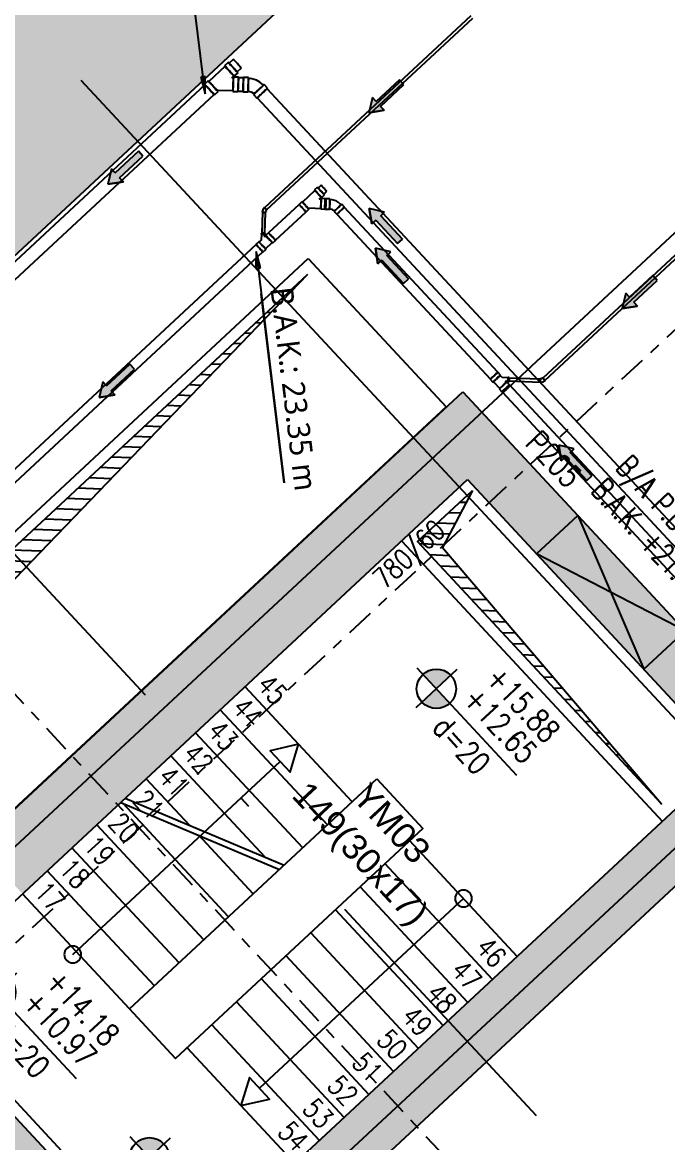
# Model space of a CAD drawing. Header units: millimetres. Extents: x 400382 to 401276, y 4543898 to 4544126.
# Drawn here: x 400499.96 to 400505.69, y 4543994.73 to 4544004.68 of the extents above; entities that cross this region are included whole.
import ezdxf
from ezdxf.enums import TextEntityAlignment as Align

# ---------------------------------------------------------------- set-up
doc = ezdxf.new("R2010")
doc.units = ezdxf.units.MM
for name, pattern in [('AKS', [3, 2.5, -0.25, 0, -0.25]), ('CENTER', [2, 1.25, -0.25, 0.25, -0.25]), ('CIZGI', [0.4, 0.25, -0.15]), ('CONTINU', [0]), ('DASHDOT2', [0.5, 0.25, -0.125, 0, -0.125]), ('HIDDEN', [0.375, 0.25, -0.125])]:
    doc.linetypes.add(name, pattern=pattern)
for name, color, linetype in [('aks prota', 2, 'AKS'), ('boşluk prota', 2, 'Continuous'), ('boşluk taraması prota', 252, 'Continuous'), ('kiriş prota', 6, 'Continuous'), ('kolon tarama prota', 252, 'Continuous'), ('lperde prota', 4, 'Continuous'), ('merdiven prota', 2, 'Continuous'), ('metraj prota', 2, 'Continuous'), ('perde prota', 1, 'Continuous'), ('PRT-AL-TUNEL_EKSENI', 14, 'DASHDOT2'), ('PRT-MI-ad_dim', 8, 'Continuous'), ('prt-s-taxis', 7, 'Continuous'), ('skesit prota', 7, 'Continuous'), ('st-s_level (kot)', 6, 'Continuous'), ('st-s_levelmark (kot işareti)', 4, 'Continuous'), ('st_s_not çizgisi', 4, 'CIZGI'), ('TARAMA', 8, 'Continuous'), ('tnot prota', 4, 'Continuous'), ('tperde prota', 6, 'Continuous')]:
    doc.layers.add(name, color=color, linetype=linetype)
doc.styles.add('OLCU', font='romanstw.shx')
doc.styles.add('PRT-MI-a_Arial', font='Arial.ttf', dxfattribs={"height": 30})
doc.styles.add('Segoe UI Light_1', font='', dxfattribs={"height": 200})
doc.styles.add('tkolon', font='romanstw.shx')
doc.styles.add('TNOT', font='romanstw.shx', dxfattribs={"width": 0.8, "height": 250})
doc.styles.get('Segoe UI Light_1').set_extended_font_data('Segoe UI Light')

# ---------------------------------------------------------------- blocks, each defined once
blk = doc.blocks.new('Flow Direction - Flow Direction _25mm_-1035271-_17_70 m  ARA KAT')
at = {"layer": 'TARAMA'}
blk.add_hatch(color=256, dxfattribs=at).paths.add_polyline_path([(0, 0), (-117, -78), (-117, -30), (-400, -30), (-400, 30), (-117, 30), (-117, 78)], flags=0)
for p, q in [((-117, 30), (-400, 30)), ((-400, 30), (-400, -30)), ((-117, 30), (-400, 30)), ((-400, 30), (-400, -30)), ((0, 0), (-117, 78)), ((-117, 78), (-117, 30)), ((-117, 78), (0, 0)), ((-117, 30), (-117, 78)), ((-117, -78), (0, 0)), ((-117, -78), (0, 0)), ((-400, -30), (-117, -30)), ((-117, -30), (-400, -30)), ((-117, -30), (-117, -78)), ((-117, -30), (-117, -78))]:
    blk.add_line(p, q, dxfattribs=at)
blk = doc.blocks.new('17.60 mekanik')
at = {"layer": 'kolon tarama prota'}
for points in [[(144926.5, 62733.94), (144915.52, 62744.35), (144913.2, 62741.16)], [(145059.92, 62671.73), (145070.9, 62661.32), (145073.22, 62664.52)]]:
    blk.add_hatch(color=256, dxfattribs=at).paths.add_polyline_path(points, flags=0)
for p, q in [((145315.79, 63045.66), (145315.79, 62781.6)), ((145318.46, 62781.6), (145318.46, 63045.66)), ((145036.62, 62953.83), (145036.62, 62703.71)), ((145039.29, 62703.71), (145039.29, 62953.83)), ((144926.5, 62733.94), (144672.85, 62918.23)), ((145314.84, 62779.31), (145295.35, 62759.8)), ((145316.86, 62777.29), (145314.71, 62779.44)), ((145314.71, 62779.44), (145316.86, 62777.29)), ((145315.79, 62778.37), (145314.84, 62779.31)), ((145314.84, 62779.31), (145315.79, 62778.37)), ((144921.26, 62773.18), (144921.26, 62767.94)), ((144921.26, 62773.18), (144921.26, 62767.94)), ((144931.74, 62767.94), (144931.74, 62773.18)), ((144931.74, 62767.94), (144931.74, 62773.18)), ((144942.28, 62771.94), (144939.14, 62768.79)), ((144960.72, 62777.73), (144956.28, 62777.73)), ((146070.96, 62777.26), (144960.72, 62777.26)), ((145297.23, 62757.92), (145316.73, 62777.42)), ((145316.73, 62777.42), (145315.79, 62778.37)), ((145315.79, 62778.37), (145316.73, 62777.42)), ((144920.12, 62767.94), (144920.12, 62763.49)), ((144920.78, 62763.49), (144920.78, 62743.74)), ((144932.21, 62760.93), (144932.21, 62763.49)), ((144933.29, 62762.02), (144932.21, 62760.93)), ((144935.97, 62765.63), (144932.83, 62762.48)), ((144932.87, 62763.49), (144932.87, 62767.94)), ((144939.48, 62768.46), (144936.31, 62765.29)), ((144944.65, 62756.95), (144947.82, 62760.11)), ((144948.16, 62759.78), (144951.3, 62762.92)), ((144956.28, 62764.98), (144960.72, 62764.98)), ((144960.72, 62765.46), (146070.96, 62765.46)), ((145294.52, 62759.21), (145290.72, 62755.41)), ((145294.96, 62760.19), (145294.25, 62759.48)), ((145296.29, 62758.86), (145295.35, 62759.8)), ((145295.35, 62759.8), (145296.29, 62758.86)), ((144932.21, 62744.77), (144941.38, 62753.93)), ((144941.84, 62753.47), (144944.99, 62756.61)), ((145055.35, 62750.43), (145055.35, 62746.93)), ((145056.27, 62754.09), (145056.27, 62750.43)), ((145056.27, 62754.09), (145056.27, 62750.43)), ((145063.58, 62750.43), (145063.58, 62754.09)), ((145063.58, 62750.43), (145063.58, 62754.09)), ((145064.5, 62746.93), (145064.5, 62750.43)), ((145070.47, 62751.5), (145068, 62749.03)), ((145084.57, 62755.89), (145081.07, 62755.89)), ((145284.73, 62755.81), (145084.57, 62755.81)), ((145288.23, 62755.89), (145284.73, 62755.89)), ((145288.23, 62752.92), (145287.68, 62752.37)), ((145288.22, 62751.85), (145288.25, 62751.79)), ((145290.72, 62755.41), (145288.23, 62755.41)), ((145296.44, 62755.41), (145294.94, 62755.41)), ((145294.95, 62755.4), (145296.64, 62757.09)), ((145297.23, 62757.92), (145296.29, 62758.86)), ((145296.29, 62758.86), (145297.23, 62757.92)), ((145299.94, 62755.89), (145296.44, 62755.89)), ((145296.91, 62756.82), (145297.62, 62757.53)), ((145612.27, 62755.81), (145299.94, 62755.81)), ((144915.52, 62744.35), (144913.2, 62741.16)), ((144913.2, 62741.16), (144926.5, 62733.94)), ((144926.5, 62733.94), (144915.52, 62744.35)), ((144920.12, 62743.74), (144920.12, 62739.3)), ((144920.6, 62739.3), (144920.6, 62458.63)), ((144929.91, 62743.77), (144929.88, 62743.71)), ((144930.54, 62743.1), (144931.18, 62743.74)), ((144932.21, 62743.74), (144932.21, 62744.77)), ((144932.4, 62458.63), (144932.4, 62739.3)), ((144932.87, 62739.3), (144932.87, 62743.74)), ((145055.83, 62746.93), (145055.83, 62731.62)), ((145064.02, 62744.37), (145064.02, 62746.93)), ((145065.32, 62745.67), (145064.02, 62744.37)), ((145064.02, 62732.78), (145071.11, 62739.87)), ((145067.45, 62748.48), (145064.98, 62746.01)), ((145068.06, 62748.97), (145067.51, 62748.43)), ((145071.45, 62739.53), (145073.93, 62742.01)), ((145073.87, 62742.06), (145074.42, 62742.61)), ((145074.48, 62742.55), (145076.95, 62745.03)), ((145081.07, 62746.73), (145084.57, 62746.73)), ((145084.57, 62746.81), (145284.73, 62746.81)), ((145284.73, 62746.73), (145288.23, 62746.73)), ((145288.23, 62747.22), (145296.44, 62747.22)), ((145296.44, 62746.73), (145299.94, 62746.73)), ((145299.94, 62746.81), (145612.27, 62746.81)), ((145055.35, 62731.62), (145055.35, 62728.12)), ((145062.79, 62731.63), (145062.78, 62731.62)), ((145062.82, 62731.58), (145062.86, 62731.62)), ((145064.02, 62731.62), (145064.02, 62732.78)), ((145064.5, 62728.12), (145064.5, 62731.62)), ((145055.42, 62728.12), (145055.42, 62691.05)), ((145064.42, 62691.05), (145064.42, 62728.12)), ((145038.35, 62699.54), (145051.44, 62686.45)), ((145053.32, 62688.33), (145040.23, 62701.42)), ((145055.35, 62691.05), (145055.35, 62687.55)), ((145064.5, 62687.55), (145064.5, 62691.05)), ((145051.05, 62686.06), (145051.76, 62685.36)), ((145052.03, 62685.63), (145055.83, 62681.82)), ((145054.42, 62688.01), (145053.71, 62688.72)), ((145055.83, 62686.05), (145054.14, 62687.74)), ((145055.83, 62687.55), (145055.83, 62686.04)), ((145055.83, 62681.83), (145055.83, 62679.34)), ((145064.02, 62679.34), (145064.02, 62687.55)), ((145055.35, 62679.34), (145055.35, 62675.84)), ((145055.42, 62675.84), (145055.42, 62202.58)), ((145058.32, 62679.34), (145058.87, 62678.78)), ((145059.39, 62679.32), (145059.45, 62679.35)), ((145059.92, 62671.73), (145070.9, 62661.32)), ((145073.22, 62664.52), (145059.92, 62671.73)), ((145059.92, 62671.73), (145227.5, 62549.98)), ((145064.42, 62202.58), (145064.42, 62675.84)), ((145064.5, 62675.84), (145064.5, 62679.34)), ((145070.9, 62661.32), (145073.22, 62664.52)), ((145227.5, 62549.98), (145090.61, 62649.44))]:
    blk.add_line(p, q, dxfattribs=at)
at = {"layer": 'kolon tarama prota', "flags": 128}
for points in [[(145315.6, 62781.6), (145315.14, 62779.98), (145314.71, 62779.44)], [(145316.86, 62777.29), (145318.19, 62779.28), (145318.65, 62781.6)], [(144948.8, 62775.55), (144945.09, 62773.46), (144942.75, 62771.47)], [(144956.28, 62777.07), (144952.04, 62776.6), (144948.8, 62775.55)], [(144950.83, 62763.39), (144953.04, 62764.93), (144953.27, 62765.03)], [(144953.27, 62765.03), (144955.89, 62765.63), (144956.28, 62765.64)], [(145075.53, 62754.31), (145072.31, 62752.47), (145070.82, 62751.16)], [(145081.07, 62755.41), (145077.39, 62754.94), (145075.53, 62754.31)], [(145076.61, 62745.37), (145078.63, 62746.73), (145078.66, 62746.74)], [(145078.66, 62746.74), (145081.05, 62747.22), (145081.07, 62747.22)], [(145036.43, 62703.71), (145036.9, 62701.36), (145038.21, 62699.4)], [(145040.37, 62701.55), (145039.55, 62703.02), (145039.47, 62703.71)]]:
    blk.add_lwpolyline(points, dxfattribs=at)
at = {"layer": 'kolon tarama prota'}
for centre, major_axis, ratio, start_param, end_param in [((145317.12, 62781.6), (1.52, 0), 0.01284, 0.012846, 3.154439), ((145317.12, 62781.6), (1.52, 0), 0.01284, 3.154439, 6.296031), ((145317.12, 62781.6), (1.33, 0), 0.010011, 1.570796, 3.141593), ((145317.12, 62781.6), (1.33, 0), 0.010011, 3.141593, 4.712389), ((145317.12, 62781.6), (1.33, 0), 0.010011, 0, 1.570796), ((145317.12, 62781.6), (1.33, 0), 0.010011, 4.712389, 6.283185), ((144926.5, 62773.18), (5.24, 0), 0.01, 3.137349, 6.278942), ((144926.5, 62773.18), (5.24, 0), 0.01, 3.137349, 6.278942), ((144926.5, 62773.18), (5.24, 0), 0.01, 6.278942, 9.420535), ((144926.5, 62773.18), (5.24, 0), 0.01, 6.278942, 9.420535), ((144946.79, 62767.43), (-4.51, 4.51), 0.010071, 6.279115, 9.420708), ((144946.79, 62767.43), (-4.51, 4.51), 0.010071, 3.137522, 6.279115), ((144946.79, 62767.43), (-4.04, 4.04), 0.010071, 6.279115, 9.420708), ((144946.79, 62767.43), (-4.04, 4.04), 0.010071, 3.137522, 6.279115), ((144956.28, 62771.36), (0, 6.38), 0.01, 0.004243, 3.145836), ((144956.28, 62771.36), (0, 5.72), 0.01, 0.004243, 3.145836), ((144956.28, 62771.36), (0, 6.38), 0.01, 3.145836, 6.287429), ((144956.28, 62771.36), (0, 5.71), 0.01, 3.145836, 6.287429), ((144960.72, 62771.36), (0, 6.38), 0.01, 0.004243, 3.145836), ((144960.72, 62771.36), (0, 5.9), 0.01, 0, 1.570796), ((144960.72, 62771.36), (0, 5.9), 0.01, 1.570796, 3.141593), ((144960.72, 62771.36), (0, 6.38), 0.01, 3.145836, 6.287429), ((144960.72, 62771.36), (0, 5.9), 0.01, 4.712389, 6.283185), ((144960.72, 62771.36), (0, 5.9), 0.01, 3.141593, 4.712389), ((144926.5, 62767.94), (6.38, 0), 0.01, 3.137349, 6.278942), ((144926.5, 62763.49), (6.38, 0), 0.01, 3.137349, 6.278942), ((144926.5, 62767.94), (6.38, 0), 0.01, 6.278942, 9.420535), ((144926.5, 62763.49), (6.38, 0), 0.01, 6.278942, 9.420535), ((144926.5, 62763.49), (5.71, 0), 0.01, 3.137349, 6.278942), ((144926.5, 62763.49), (5.71, 0), 0.01, 6.278942, 9.420535), ((144926.5, 62767.94), (5.24, 0), 0.01, 3.137349, 6.278942), ((144926.5, 62767.94), (5.24, 0), 0.01, 3.137349, 6.278942), ((144926.5, 62767.94), (5.24, 0), 0.01, 6.278942, 9.420535), ((144926.5, 62767.94), (5.24, 0), 0.01, 6.278942, 9.420535), ((144937.33, 62757.97), (-4.51, 4.51), 0.010071, 0.004071, 3.145663), ((144937.33, 62757.97), (-4.51, 4.51), 0.010071, 3.145663, 6.287256), ((144937.33, 62757.97), (-4.04, 4.04), 0.010071, 0.004071, 3.145663), ((144937.33, 62757.97), (-4.04, 4.04), 0.010071, 3.145663, 6.287256), ((144940.48, 62761.12), (-4.51, 4.51), 0.010071, 0.004071, 3.145663), ((144940.48, 62761.12), (-4.51, 4.51), 0.010071, 3.145663, 6.287256), ((144940.48, 62761.12), (-4.17, 4.17), 0.010071, 0, 1.570796), ((144940.48, 62761.12), (-4.17, 4.17), 0.010071, 4.712389, 6.283185), ((144943.65, 62764.29), (-4.51, 4.51), 0.010071, 6.279115, 9.420708), ((144943.65, 62764.29), (-4.51, 4.51), 0.010071, 3.137522, 6.279115), ((144943.65, 62764.29), (-4.17, 4.17), 0.010071, 0, 1.570796), ((144943.65, 62764.29), (-4.17, 4.17), 0.010071, 4.712389, 6.283185), ((144940.48, 62761.12), (-4.17, 4.17), 0.010071, 1.570796, 3.141593), ((144940.48, 62761.12), (-4.17, 4.17), 0.010071, 3.141593, 4.712389), ((144943.65, 62764.29), (-4.17, 4.17), 0.010071, 1.570796, 3.141593), ((144943.65, 62764.29), (-4.17, 4.17), 0.010071, 3.141593, 4.712389), ((145295.58, 62758.15), (-1.33, 1.33), 0.009994, 3.165733, 6.307325), ((145295.58, 62758.15), (-1.33, 1.33), 0.009994, 0.02414, 3.165733), ((145295.58, 62758.15), (-1.06, 1.06), 0.009994, 3.165733, 6.307325), ((145295.58, 62758.15), (-1.06, 1.06), 0.009994, 0.02414, 3.165733), ((145296.29, 62758.86), (-1.33, 1.33), 0.009994, 3.165733, 6.307325), ((145296.29, 62758.86), (-1.33, 1.33), 0.009994, 0.02414, 3.165733), ((145059.92, 62750.43), (4.58, 0), 0.009996, 3.137447, 6.279039), ((145059.92, 62750.43), (4.58, 0), 0.009996, 6.279039, 9.420632), ((145059.92, 62754.09), (3.66, 0), 0.009996, 3.137447, 6.279039), ((145059.92, 62754.09), (3.66, 0), 0.009996, 3.137447, 6.279039), ((145059.92, 62750.43), (3.66, 0), 0.009996, 3.137447, 6.279039), ((145059.92, 62750.43), (3.66, 0), 0.009996, 3.137447, 6.279039), ((145059.92, 62754.09), (3.66, 0), 0.009996, 6.279039, 9.420632), ((145059.92, 62754.09), (3.66, 0), 0.009996, 6.279039, 9.420632), ((145059.92, 62750.43), (3.66, 0), 0.009996, 6.279039, 9.420632), ((145059.92, 62750.43), (3.66, 0), 0.009996, 6.279039, 9.420632), ((145073.71, 62748.27), (-3.24, 3.24), 0.01, 6.279039, 9.420631), ((145073.71, 62748.27), (-3.24, 3.24), 0.01, 3.137446, 6.279039), ((145073.71, 62748.27), (-2.9, 2.9), 0.01, 6.279039, 9.420631), ((145073.71, 62748.27), (-2.9, 2.9), 0.01, 3.137446, 6.279039), ((145081.07, 62751.31), (0, 4.58), 0.010003, 0.004139, 3.145731), ((145081.07, 62751.31), (0, 4.1), 0.010003, 0.004139, 3.145731), ((145081.07, 62751.31), (0, 4.58), 0.010003, 3.145731, 6.287324), ((145081.07, 62751.31), (0, 4.1), 0.010003, 3.145731, 6.287324), ((145084.57, 62751.31), (0, 4.58), 0.010003, 0.004139, 3.145731), ((145084.57, 62751.31), (0, 4.5), 0.01, 0, 1.570796), ((145084.57, 62751.31), (0, 4.5), 0.01, 1.570796, 3.141593), ((145084.57, 62751.31), (0, 4.58), 0.010003, 3.145731, 6.287324), ((145084.57, 62751.31), (0, 4.5), 0.01, 4.712389, 6.283185), ((145084.57, 62751.31), (0, 4.5), 0.01, 3.141593, 4.712389), ((145284.73, 62751.31), (0, 4.58), 0.01, 6.259048, 9.400641), ((145284.73, 62751.31), (0, 4.5), 0.01, 0, 1.570796), ((145284.73, 62751.31), (0, 4.5), 0.01, 1.570796, 3.141593), ((145284.73, 62751.31), (0, 4.58), 0.01, 3.117455, 6.259048), ((145284.73, 62751.31), (0, 4.5), 0.01, 4.712389, 6.283185), ((145284.73, 62751.31), (0, 4.5), 0.01, 3.141593, 4.712389), ((145288.74, 62751.31), (-1.06, 1.06), 0.009994, 5.236672, 6.307325), ((145288.74, 62751.31), (-1.06, 1.06), 0.009994, 0.02414, 1.094794), ((145288.23, 62751.31), (0, 4.58), 0.01, 6.259048, 9.400641), ((145288.23, 62751.31), (0, 4.1), 0.01, 6.259048, 9.400641), ((145288.23, 62751.31), (0, 4.58), 0.01, 3.117455, 6.259048), ((145288.23, 62751.31), (0, 4.1), 0.01, 3.117455, 6.259048), ((145296.44, 62751.31), (0, 4.58), 0.01, 6.259048, 9.400641), ((145296.44, 62751.31), (0, 4.1), 0.01, 6.259048, 9.400641), ((145296.44, 62751.31), (0, 4.58), 0.01, 3.117455, 6.259048), ((145296.44, 62751.31), (0, 4.1), 0.01, 3.117455, 6.259048), ((145299.94, 62751.31), (0, 4.58), 0.01, 6.259048, 9.400641), ((145299.94, 62751.31), (0, 4.5), 0.01, 0, 1.570796), ((145299.94, 62751.31), (0, 4.5), 0.01, 1.570796, 3.141593), ((145299.94, 62751.31), (0, 4.58), 0.01, 3.117455, 6.259048), ((145299.94, 62751.31), (0, 4.5), 0.01, 4.712389, 6.283185), ((145299.94, 62751.31), (0, 4.5), 0.01, 3.141593, 4.712389), ((144926.5, 62743.74), (6.38, 0), 0.01, 3.137349, 6.278942), ((144926.5, 62739.3), (6.38, 0), 0.01, 3.137349, 6.278942), ((144926.5, 62743.74), (6.38, 0), 0.01, 6.278942, 9.420535), ((144926.5, 62739.3), (6.38, 0), 0.01, 6.278942, 9.420535), ((144926.5, 62739.3), (5.9, 0), 0.01, 1.570796, 3.141593), ((144926.5, 62739.3), (5.9, 0), 0.01, 3.141593, 4.712389), ((144926.5, 62743.74), (5.72, 0), 0.01, 3.137349, 6.278942), ((144926.5, 62743.74), (5.71, 0), 0.01, 6.278942, 9.420535), ((144926.5, 62739.3), (5.9, 0), 0.01, 0, 1.570796), ((144926.5, 62739.3), (5.9, 0), 0.01, 4.712389, 6.283185), ((144926.5, 62747.14), (-4.04, 4.04), 0.010071, 2.573467, 3.145663), ((144926.5, 62747.14), (-4.04, 4.04), 0.010071, 3.145663, 3.717859), ((145059.92, 62746.93), (4.58, 0), 0.009996, 3.137447, 6.279039), ((145059.92, 62746.93), (4.58, 0), 0.009996, 6.279039, 9.420632), ((145059.92, 62746.93), (4.1, 0), 0.009996, 3.137447, 6.279039), ((145059.92, 62746.93), (4.1, 0), 0.009996, 6.279039, 9.420632), ((145068.21, 62742.77), (-3.24, 3.24), 0.009999, 0.004137, 3.145729), ((145068.21, 62742.77), (-3.24, 3.24), 0.009999, 3.145729, 6.287322), ((145068.21, 62742.77), (-2.9, 2.9), 0.009999, 0.004137, 3.145729), ((145068.21, 62742.77), (-2.9, 2.9), 0.009999, 3.145729, 6.287322), ((145070.69, 62745.24), (-3.24, 3.24), 0.009999, 0.004137, 3.145729), ((145070.69, 62745.24), (-3.24, 3.24), 0.009999, 3.145729, 6.287322), ((145070.69, 62745.24), (-3.18, 3.18), 0.01, 0, 1.570796), ((145070.69, 62745.24), (-3.18, 3.18), 0.01, 4.712389, 6.283185), ((145071.24, 62745.79), (-3.24, 3.24), 0.01, 6.279039, 9.420631), ((145071.24, 62745.79), (-3.24, 3.24), 0.01, 3.137446, 6.279039), ((145071.24, 62745.79), (-3.18, 3.18), 0.01, 0, 1.570796), ((145071.24, 62745.79), (-3.18, 3.18), 0.01, 4.712389, 6.283185), ((145070.69, 62745.24), (-3.18, 3.18), 0.01, 1.570796, 3.141593), ((145070.69, 62745.24), (-3.18, 3.18), 0.01, 3.141593, 4.712389), ((145071.24, 62745.79), (-3.18, 3.18), 0.01, 1.570796, 3.141593), ((145071.24, 62745.79), (-3.18, 3.18), 0.01, 3.141593, 4.712389), ((145059.92, 62731.62), (4.58, 0), 0.009996, 3.137447, 6.279039), ((145059.92, 62731.62), (4.58, 0), 0.009996, 6.279039, 9.420632), ((145059.92, 62731.62), (4.1, 0), 0.009996, 3.137447, 6.279039), ((145059.92, 62731.62), (4.1, 0), 0.009996, 6.279039, 9.420632), ((145059.92, 62734.48), (-2.9, 2.9), 0.009999, 2.981078, 3.145729), ((145059.92, 62734.48), (-2.9, 2.9), 0.009999, 3.145729, 3.310381), ((145059.92, 62728.12), (4.58, 0), 0.009996, 3.137447, 6.279039), ((145059.92, 62728.12), (4.58, 0), 0.009996, 6.279039, 9.420632), ((145059.92, 62728.12), (4.5, 0), 0.009996, 1.570796, 3.141593), ((145059.92, 62728.12), (4.5, 0), 0.009996, 3.141593, 4.712389), ((145059.92, 62728.12), (4.5, 0), 0.009996, 0, 1.570796), ((145059.92, 62728.12), (4.5, 0), 0.009996, 4.712389, 6.283185), ((145037.95, 62703.71), (1.52, 0), 0.01, 3.121932, 6.263524), ((145037.95, 62703.71), (1.52, 0), 0.01, 6.263524, 9.405117), ((145037.95, 62703.71), (1.33, 0), 0.01, 1.570796, 3.141593), ((145037.95, 62703.71), (1.33, 0), 0.01, 3.141593, 4.712389), ((145037.95, 62703.71), (1.33, 0), 0.01, 0, 1.570796), ((145037.95, 62703.71), (1.33, 0), 0.01, 4.712389, 6.283185), ((145039.29, 62700.48), (1.08, 1.08), 0.006836, 0.020971, 3.162564), ((145039.29, 62700.48), (1.08, 1.08), 0.006836, 3.162564, 6.304157), ((145039.29, 62700.48), (0.943, 0.943), 0.006836, 1.570796, 3.141593), ((145039.29, 62700.48), (0.943, 0.943), 0.006836, 3.141593, 4.712389), ((145039.29, 62700.48), (0.943, 0.943), 0.006836, 0, 1.570796), ((145039.29, 62700.48), (0.943, 0.943), 0.006836, 4.712389, 6.283185), ((145059.92, 62691.05), (4.58, 0), 0.009996, 3.11746, 6.259053), ((145059.92, 62691.05), (4.58, 0), 0.009996, 6.259053, 9.400646), ((145059.92, 62691.05), (4.5, 0), 0.009996, 1.570796, 3.141593), ((145059.92, 62691.05), (4.5, 0), 0.009996, 3.141593, 4.712389), ((145059.92, 62691.05), (4.5, 0), 0.009996, 0, 1.570796), ((145059.92, 62691.05), (4.5, 0), 0.009996, 4.712389, 6.283185), ((145052.38, 62687.39), (1.33, 1.33), 0.009994, 0.024133, 3.165726), ((145052.38, 62687.39), (1.33, 1.33), 0.009994, 3.165726, 6.307318), ((145052.38, 62687.39), (0.943, 0.943), 0.006836, 1.570796, 3.141593), ((145052.38, 62687.39), (0.943, 0.943), 0.006836, 3.141593, 4.712389), ((145053.09, 62686.68), (1.33, 1.33), 0.009994, 0.024133, 3.165726), ((145053.09, 62686.68), (1.33, 1.33), 0.009994, 3.165726, 6.307318), ((145053.09, 62686.68), (1.06, 1.06), 0.009994, 0.024133, 3.165726), ((145053.09, 62686.68), (1.06, 1.06), 0.009994, 3.165726, 6.307318), ((145052.38, 62687.39), (0.943, 0.943), 0.006836, 0, 1.570796), ((145052.38, 62687.39), (0.943, 0.943), 0.006836, 4.712389, 6.283185), ((145059.92, 62687.55), (4.58, 0), 0.009996, 3.11746, 6.259053), ((145059.92, 62687.55), (4.58, 0), 0.009996, 6.259053, 9.400646), ((145059.92, 62687.55), (4.1, 0), 0.009996, 3.11746, 6.259053), ((145059.92, 62687.55), (4.1, 0), 0.009996, 6.259053, 9.400646), ((145059.92, 62675.84), (4.58, 0), 0.009996, 3.11746, 6.259053), ((145059.92, 62679.34), (4.58, 0), 0.009996, 3.11746, 6.259053), ((145059.92, 62679.34), (4.58, 0), 0.009996, 6.259053, 9.400646), ((145059.92, 62675.84), (4.58, 0), 0.009996, 6.259053, 9.400646), ((145059.92, 62675.84), (4.5, 0), 0.009996, 1.570796, 3.141593), ((145059.92, 62675.84), (4.5, 0), 0.009996, 3.141593, 4.712389), ((145059.92, 62679.34), (4.1, 0), 0.009996, 3.11746, 6.259053), ((145059.92, 62679.34), (4.1, 0), 0.009996, 6.259053, 9.400646), ((145059.92, 62679.84), (1.06, 1.06), 0.009994, 2.095072, 3.165726), ((145059.92, 62679.84), (1.06, 1.06), 0.009994, 3.165726, 4.236379), ((145059.92, 62675.84), (4.5, 0), 0.009996, 0, 1.570796), ((145059.92, 62675.84), (4.5, 0), 0.009996, 4.712389, 6.283185)]:
    blk.add_ellipse(centre, major_axis=major_axis, ratio=ratio, start_param=start_param, end_param=end_param, dxfattribs=at)
at = {"layer": 'kolon tarama prota', "xscale": 0.1, "yscale": 0.1, "zscale": 0.1}
for p, rotation in [((145318.46, 62875.17), 270.0000000000002), ((145037.95, 62828.76), 269.9999999999996), ((145100.36, 62771.36), 179.9999999999996), ((145129.97, 62751.31), 179.9999999999998), ((145368.99, 62751.31), 179.9999999999998), ((144926.5, 62615.82), 269.9999999999996), ((145059.92, 62481.45), 269.999999062208)]:
    blk.add_blockref('Flow Direction - Flow Direction _25mm_-1035271-_17_70 m  ARA KAT', p, dxfattribs=dict(at, rotation=rotation))
at = {"layer": 'kolon tarama prota', "insert": (145104.33, 62674.81), "char_height": 20, "width": 213.1568, "attachment_point": 1, "rotation": 324, "line_spacing_factor": 1.142579, "style": 'Segoe UI Light_1'}
blk.add_mtext('B.A.K.: 23.35 m', dxfattribs=at)
blk = doc.blocks.new('*U84')
at = {"layer": 'metraj prota', "color": 4}
blk.add_lwpolyline([(-274, 0), (-251.5, 12.99), (-251.5, -12.99)], close=True, dxfattribs=at)
blk.add_lwpolyline([(0, 0), (-251.5, 0)], dxfattribs=at)
blk.add_circle((0, 0), 7.5, dxfattribs=at)
blk = doc.blocks.new('*U85')
at = {"layer": 'metraj prota', "color": 4}
blk.add_lwpolyline([(-270, 0), (-247.5, 12.99), (-247.5, -12.99)], close=True, dxfattribs=at)
blk.add_lwpolyline([(0, 0), (-247.5, 0)], dxfattribs=at)
blk.add_circle((0, 0), 7.5, dxfattribs=at)
blk = doc.blocks.new('PLAN_KOT')
at = {"layer": 'st-s_levelmark (kot işareti)'}
h = blk.add_hatch(color=256, dxfattribs=at)
h.paths.add_polyline_path([(0, 17.5, 0.414214), (-17.5, 0), (0, 0)])
h.paths.add_polyline_path([(17.5, 0), (0, 0), (0, -17.5, 0.414214)])
for p, q in [((0, 25), (0, -25)), ((105, 0), (-25, 0))]:
    blk.add_line(p, q, dxfattribs=at)
blk.add_circle((0, 0), 17.5, dxfattribs=at)
at = {"layer": 'st-s_level (kot)', "color": 6, "style": 'OLCU', "width": 0.8}
for tag, p in [('KOT', (22.67, 9.78)), ('DÖŞEME_KALINLIĞI', (22.67, -27.63))]:
    blk.add_attdef(tag, p, '', height=20, dxfattribs=at)
blk = doc.blocks.new('Stair_Anotation')
at = {"color": 0, "style": 'PRT-MI-a_Arial'}
blk.add_attdef('M.ADI', text='', height=0.2, dxfattribs=at).set_placement((0, 0), align=Align.BOTTOM_CENTER)
blk.add_attdef('BAS.SAYI-(EN-RIHT)', text='', height=0.2, dxfattribs=at).set_placement((0, -0.08), align=Align.TOP_CENTER)

msp = doc.modelspace()

# ---------------------------------------------------------------- hatches: boundary and pattern name
at = {"layer": 'boşluk taraması prota', "ltscale": 2}
h = msp.add_hatch(dxfattribs=at)
h.set_pattern_fill('ANSI31', color=256, scale=0.03, angle=-47.076006, style=0)
h.set_pattern_definition([(357.923994, (399719.3947, 4544233.1138), (0.003450452, 0.095187483), [])])
h.paths.add_polyline_path([(400502.49556, 4544002.44217), (400499.15269, 4543998.96978), (400499.8873, 4543997.83137), (400498.79766, 4543999.00298)])
h = msp.add_hatch(dxfattribs=at)
h.set_pattern_fill('ANSI31', color=256, scale=0.03, angle=-47.076006, style=0)
h.set_pattern_definition([(357.923994, (399724.06989, 4544234.18065), (0.003450452, 0.095187483), [])])
h.paths.add_polyline_path([(400503.95974, 4544000.52266), (400503.69396, 4544000.01762), (400505.64009, 4543997.73956), (400503.47285, 4544000.06983)])
at = {"layer": 'kolon tarama prota'}
h = msp.add_hatch(dxfattribs=at)
h.set_pattern_fill('DOTS', color=2, scale=0.1, angle=-47.076006)
h.set_pattern_definition([(312.923994, (398997.36488, 4544993.93019), (0.170302485, 0.049990168), [0, -0.15875])])
h.paths.add_polyline_path([(400504.14415, 4544013.66464), (400507.6855, 4544009.8569), (400492.11206, 4543995.37301), (400491.37243, 4543996.16828), (400490.40724, 4543997.20607), (400489.18348, 4543998.52189), (400490.13948, 4543999.41101), (400490.0054, 4544000.51506)])
h = msp.add_hatch(color=256, dxfattribs=at)
h.dxf.hatch_style = 1
h.paths.add_polyline_path([(400506.93947, 4543998.10449), (400503.87484, 4544001.39965), (400499.55467, 4543997.38172), (400499.96329, 4543996.94237), (400503.91733, 4544000.61978), (400506.23282, 4543998.1301), (400501.25347, 4543993.49911), (400498.52936, 4543996.42815), (400498.16323, 4543996.08763), (400501.22786, 4543992.79247)])

# ---------------------------------------------------------------- linework, layer by layer
at = {"layer": 'aks prota', "ltscale": 10}
for p, q in [((400517.51063, 4543985.85709), (400404.51506, 4544107.35273)), ((400512.67773, 4543981.36231), (400399.68216, 4544102.85794)), ((400488.11889, 4543986.40837), (400513.65514, 4544010.15801)), ((400490.83438, 4543983.4676), (400516.37063, 4544007.21723))]:
    msp.add_line(p, q, dxfattribs=at)
at = {"layer": 'boşluk prota', "ltscale": 0.05}
for points in [[(400502.49556, 4544002.44217), (400499.15269, 4543998.96978), (400499.8873, 4543997.83137), (400498.79766, 4543999.00298)], [(400503.95974, 4544000.52266), (400503.69396, 4544000.01762), (400505.64009, 4543997.73956), (400503.47285, 4544000.06983)]]:
    msp.add_lwpolyline(points, close=True, dxfattribs=at)
at = {"layer": 'kiriş prota'}
for points in [[(400504.14415, 4544013.66464), (400507.6855, 4544009.8569), (400492.11206, 4543995.37301), (400491.37243, 4543996.16828), (400490.40724, 4543997.20607), (400489.18348, 4543998.52189), (400490.13948, 4543999.41101), (400490.0054, 4544000.51506), (400504.14415, 4544013.66464)], [(400503.33152, 4544000.07496), (400505.64702, 4543997.58528)]]:
    msp.add_lwpolyline(points, dxfattribs=at)
for points in [[(400502.50068, 4544002.5835), (400503.72653, 4544001.26544), (400499.88218, 4543997.69004), (400498.65633, 4543999.00811)], [(400503.11149, 4543997.96215), (400503.52011, 4543997.52279), (400501.32334, 4543995.47971), (400500.91472, 4543995.91906)]]:
    msp.add_lwpolyline(points, close=True, dxfattribs=at)
at = {"layer": 'merdiven prota', "linetype": 'HIDDEN', "ltscale": 10}
for points in [[(400504.89638, 4544000.30126), (400505.48369, 4543998.93559), (400505.84982, 4543999.2761), (400504.53026, 4543999.96075), (400504.89638, 4544000.30126)], [(400502.89182, 4543997.75784), (400501.94023, 4543998.781)], [(400502.67214, 4543997.55353), (400501.72056, 4543998.5767)], [(400502.45246, 4543997.34922), (400501.50088, 4543998.37239)], [(400502.11928, 4543997.26696), (400501.2812, 4543998.16808)], [(400501.44558, 4543997.55082), (400501.06153, 4543997.96377)], [(400500.83555, 4543997.7536), (400502.24755, 4543997.15865)], [(400500.8757, 4543997.79094), (400502.2877, 4543997.19599)], [(400501.79343, 4543996.7363), (400500.85487, 4543997.74546)], [(400501.57375, 4543996.53199), (400500.62217, 4543997.55515)], [(400502.01311, 4543996.94061), (400501.52856, 4543997.4616)], [(400504.35824, 4543996.38667), (400503.40295, 4543997.41383)], [(400501.35407, 4543996.32768), (400500.40249, 4543997.35085)], [(400504.13857, 4543996.18236), (400503.18327, 4543997.20952)], [(400501.1344, 4543996.12337), (400500.18282, 4543997.14654)], [(400503.91889, 4543995.97805), (400502.96359, 4543997.00521)], [(400500.91472, 4543995.91906), (400499.96314, 4543996.94223)], [(400503.69921, 4543995.77375), (400502.74392, 4543996.8009)], [(400503.47954, 4543995.56944), (400502.52424, 4543996.5966)], [(400503.25986, 4543995.36513), (400502.30456, 4543996.39229)], [(400503.04018, 4543995.16082), (400502.08488, 4543996.18798)], [(400503.04018, 4543995.16082), (400502.08488, 4543996.18798)], [(400502.8205, 4543994.95651), (400501.86521, 4543995.98367)], [(400502.8205, 4543994.95651), (400501.86521, 4543995.98367)], [(400502.60083, 4543994.7522), (400501.64553, 4543995.77936)], [(400502.60083, 4543994.7522), (400501.64553, 4543995.77936)], [(400502.38115, 4543994.5479), (400501.42585, 4543995.57505)]]:
    msp.add_lwpolyline(points, dxfattribs=at)
at = {"layer": 'perde prota'}
for points in [[(400503.87484, 4544001.39965), (400506.93947, 4543998.10449), (400501.22786, 4543992.79247), (400498.16323, 4543996.08763)], [(400503.91733, 4544000.61978), (400506.23282, 4543998.1301), (400501.25347, 4543993.49911), (400498.93798, 4543995.98879)]]:
    msp.add_lwpolyline(points, close=True, dxfattribs=at)
at = {"layer": 'PRT-AL-TUNEL_EKSENI', "ltscale": 10}
msp.add_line((400402.09861, 4544105.10534), (400515.09418, 4543983.6097), dxfattribs=at)
at = {"layer": 'skesit prota', "linetype": 'CENTER', "ltscale": 0.2}
for points in [[(400398.29358, 4544107.95855), (400511.87586, 4543985.83206)], [(400513.9251, 4544009.54416), (400485.76656, 4543983.35565)]]:
    msp.add_lwpolyline(points, dxfattribs=at)

# ---------------------------------------------------------------- block references
at = {"layer": 'merdiven prota', "xscale": 0.01, "yscale": 0.01, "zscale": 0.01, "rotation": 312.9239939588403}
msp.add_blockref('17.60 mekanik', (399055.2216, 4544638.04734), dxfattribs=at)
at = {"layer": 'PRT-MI-ad_dim', "xscale": -0.01, "yscale": 0.01, "zscale": 0.01}
for name, p, rotation in [('*U84', (400500.40964, 4543996.40341), 42.92399312556737), ('*U85', (400503.8806, 4543996.90025), 222.9239931255674)]:
    msp.add_blockref(name, p, dxfattribs=dict(at, rotation=rotation))
at = {"layer": 'prt-s-taxis'}
ref = msp.add_blockref('Stair_Anotation', (400503.11773, 4543997.43865), dxfattribs=dict(at, xscale=-1.125, yscale=1.125, zscale=1.125, rotation=312.9239939241973))
ref.add_attrib('M.ADI', 'YM03', dxfattribs={"layer": '0', "color": 0, "height": 0.225, "rotation": 312.923994, "style": 'PRT-MI-a_Arial'}).set_placement((400503.11156, 4543997.44528), align=Align.BOTTOM_CENTER)
ref.add_attrib('BAS.SAYI-(EN-RIHT)', '149(30x17)', dxfattribs={"layer": '0', "color": 0, "height": 0.225, "rotation": 312.923994, "style": 'PRT-MI-a_Arial'}).set_placement((400503.05057, 4543997.37871), align=Align.TOP_CENTER)
at = {"layer": 'st-s_level (kot)', "linetype": 'CONTINU', "ltscale": 0.1, "xscale": 0.01, "yscale": 0.01, "zscale": 0.01, "rotation": 312.9239939588403}
for p, values in [((400503.63937, 4543998.76264), {'KOT': '+12.65', 'DÖŞEME_KALINLIĞI': 'd=20'}), ((400499.72681, 4543996.06707), {'KOT': '+10.97', 'DÖŞEME_KALINLIĞI': 'd=20'}), ((400501.09054, 4543994.60189), {'KOT': '+17.60', 'DÖŞEME_KALINLIĞI': 'd=20'})]:
    msp.add_blockref('PLAN_KOT', p, dxfattribs=at).add_auto_attribs(values)

# ---------------------------------------------------------------- texts
at = {"layer": 'lperde prota', "style": 'tkolon', "width": 0.8}
msp.add_text('780/60', height=0.18, rotation=42.563509, dxfattribs=at).set_placement((400503.1187, 4543999.70473), align=Align.MIDDLE_LEFT)
at = {"layer": 'st-s_level (kot)', "color": 6, "style": 'OLCU', "width": 0.8}
for tag, p in [('+15.88', (400504.0655, 4543998.84937)), ('+14.18', (400500.15295, 4543996.1538))]:
    msp.add_attdef(tag, p, '', height=0.2, rotation=312.923994, dxfattribs=at)
at = {"layer": 'st_s_not çizgisi', "ltscale": 0.05, "style": 'tkolon', "width": 0.8}
for s, p in [('45', (400502.09926, 4543998.84569)), ('44', (400501.87959, 4543998.64138)), ('43', (400501.65991, 4543998.43707)), ('42', (400501.44023, 4543998.23276)), ('41', (400501.22055, 4543998.02845)), ('21', (400501.00088, 4543997.82415)), ('20', (400500.7812, 4543997.61984)), ('19', (400500.56152, 4543997.41553)), ('18', (400500.34184, 4543997.21122)), ('17', (400500.12217, 4543997.00691)), ('46', (400504.04279, 4543996.5132)), ('47', (400503.82311, 4543996.3089)), ('48', (400503.60343, 4543996.10459)), ('49', (400503.38375, 4543995.90028)), ('50', (400503.16408, 4543995.69597)), ('51', (400502.9444, 4543995.49166)), ('52', (400502.72472, 4543995.28735)), ('53', (400502.50504, 4543995.08305)), ('54', (400502.28537, 4543994.87874))]:
    msp.add_text(s, height=0.18, rotation=312.923994, dxfattribs=at).set_placement(p, align=Align.MIDDLE_LEFT)
at = {"layer": 'tnot prota', "style": 'TNOT', "width": 0.7}
for s, p in [('B/A P.B. 140/140', (400505.29561, 4544000.78636)), ('B.A.K. +21.35', (400505.07594, 4544000.58206))]:
    msp.add_text(s, height=0.2, rotation=312.923994, dxfattribs=at).set_placement(p, align=Align.MIDDLE_LEFT)
at = {"layer": 'tperde prota', "style": 'tkolon', "width": 0.8}
msp.add_text('P205', height=0.2, rotation=313.393285, dxfattribs=at).set_placement((400504.49159, 4544001.00379), align=Align.MIDDLE_LEFT)

doc.saveas('drawing.dxf')
